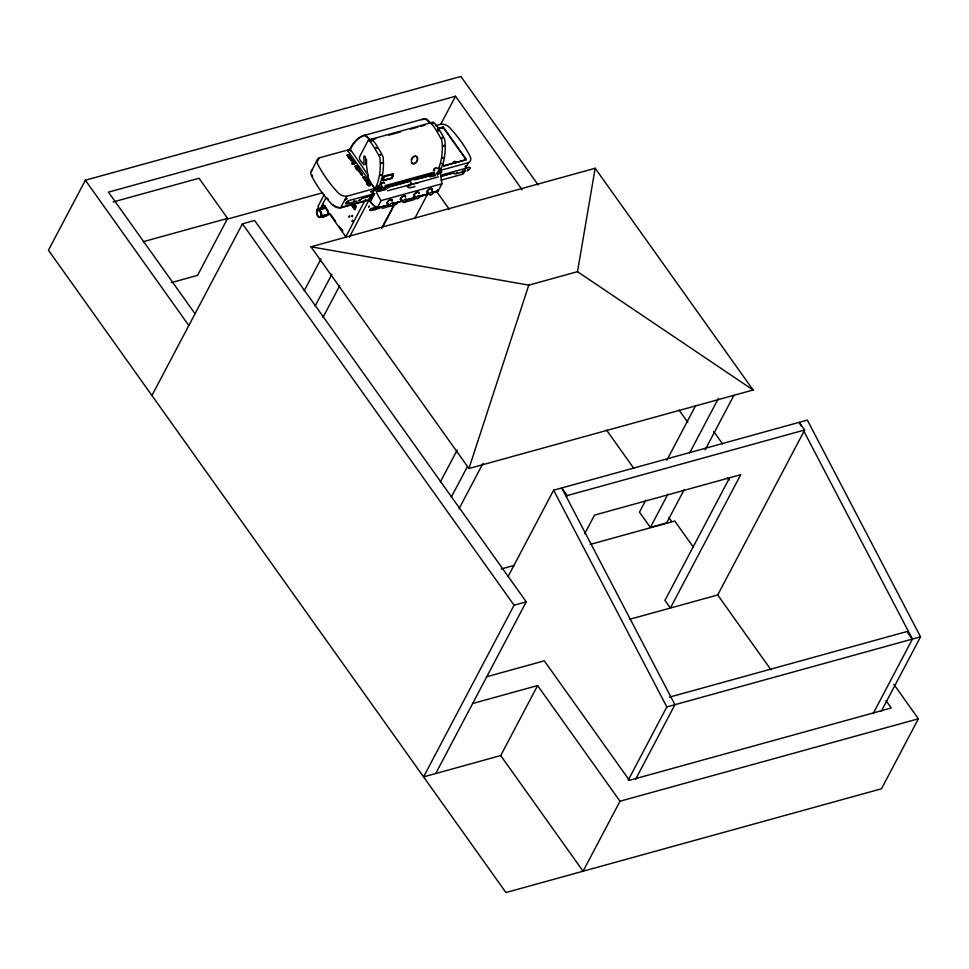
<?xml version="1.0" encoding="UTF-8"?>
<svg xmlns="http://www.w3.org/2000/svg" width="969" height="969" viewBox="0 0 969 969"><rect width="100%" height="100%" fill="white"/><g stroke="black" fill="none" stroke-linecap="round" stroke-linejoin="round"><path stroke-width="1.45" d="M321.72 216.475C322.907 213.313 317.905 207.293 317.493 209.655C324.579 210.697 317.129 221.889 328.309 214.658L327.352 209.776M365.991 159.534L366.185 164.003L365.531 164.294M366.488 159.388L366.536 164.245M348.695 202.654L348.452 203.272L349.119 202.424M354.145 201.201L354.436 200.656L354.194 201.649M371.49 209.147L370.122 209.861L370.885 209.813M468.512 169.466C467.773 171.356 468.16 168.424 467.979 169.769M378.164 185.963L377.377 186.254M439.454 168.909L440.241 168.606M444.371 145.968L443.741 145.616C444.226 146.089 444.081 145.12 444.008 145.277L443.959 146.077M346.963 155.234C358.3 167.189 341.742 146.077 351.299 158.395M348.028 154.665L351.129 158.734M353.661 163.785L350.645 159.558L354.436 163.725L351.965 159.328L351.287 159.8L354.545 163.543M351.456 159.473L354.727 163.204M358.821 169.333C357.84 172.47 354.363 167.153 355.357 165.929C362.018 178.974 357.779 162.344 355.853 166.22M358.227 170.253L355.235 166.256M361.292 174.771L358.603 170.738L362.127 174.917M359.305 169.623L356.035 165.893M362.515 174.723L359.499 170.496L362.442 174.88M362.721 177.375C374.082 188.991 357.028 168.146 366.888 180.876M365.664 180.924L362.903 177.048M366.258 181.615L368.814 185.915L366.343 181.53L369.71 185.673L367.626 181.324L370.388 185.2M367.057 180.537L363.787 176.806M370.206 185.588L367.106 181.603M442.591 137.828C441.622 139.366 442.591 136.314 442.433 138.046M322.144 208.468L322.798 207.85M382.634 188.434L382.84 189.052L385.589 188.289M429.921 176.855L434.354 175.886M435.19 175.256L435.408 175.861M310.988 246.78L528.783 285.128L577.5 271.671L595.172 168.267L310.988 246.78L468.935 468.524L753.119 390.01L595.172 168.267M381.847 163.41L382.271 162.477L381.798 163.046M437.37 174.844L438.376 173.766L437.322 174.844M468.935 468.524L528.783 285.128M439.526 172.409C439.502 170.205 434.403 174.166 437.491 173.802M371.26 140.723C370.376 141.353 372.774 140.263 371.393 141.05L371.708 140.457L371.042 140.784M371.708 140.457L371.224 140.372M432.671 123.233C434.136 123.354 431.932 123.729 432.792 122.978M433.373 123.535L433.022 123.124M432.61 123.378L433.422 123.39M387.564 188.58L387.745 188.059M353.818 201.588L354.448 200.971M354.908 201.092L354.024 201.782M409.572 184.897L410.347 185.636A1.332 0.666 70.6 0 0 410.65 184.994L410.42 183.892M442.821 158.189L443.245 157.596M380.744 175.341L381.398 174.517L380.878 175.437M538.158 184.958L460.881 76.466L85.357 180.222L48.45 250.22L505.951 892.534L881.475 788.778L918.382 718.78L893.793 684.259M113.191 201.952L198.996 178.248L227.594 218.4L197.555 275.378L171.368 282.609M151.927 395.509L242.444 223.839L254.617 220.472L526.252 601.846L435.747 773.504M311.17 171.513L317.59 159.352M317.953 160.43L319.322 157.838L350.281 149.287L368.414 175.607M324.143 194.745L317.868 206.651L319.976 209.607L325.741 208.02M371.357 194.684L368.704 199.723L370.57 202.291A22.529 15.516 27.8 0 0 377.098 208.093L381.059 200.595A31.662 17.418 66.8 0 1 375.475 189.452L347.52 150.413L349.555 149.844L351.808 145.725A57.619 33.721 74.6 0 1 362.672 135.878L423.986 118.836A5.22 3.052 74.6 0 1 425.827 119.248A19.259 11.277 74.6 0 1 429.691 122.845L429.945 123.172M350.063 149.723L352.316 145.592A57.619 33.721 74.6 0 1 363.181 135.733M347.653 154.761L349.543 158.008M350.33 150.086L351.262 151.394M326.093 197.506L319.976 209.607M322.919 207.996L322.241 208.274M322.859 208.807L324.615 205.476L326.359 207.911M349.724 159.11L347.144 154.907M440.096 173.172L440.071 170.471A48.898 28.622 74.6 0 0 444.844 139.609A112.307 65.735 74.6 0 0 437.431 126.794A32.013 18.738 74.6 0 0 433.349 122.082L368.402 140.033L359.705 156.506A2.713 1.587 74.6 0 0 360.214 160.248L363.993 164.948L363.823 157.208A1.296 0.763 74.6 0 1 364.441 156.021A1.296 0.763 74.6 0 1 365.41 157.378L367.857 175.559A8.249 4.833 74.6 0 0 369.783 180.924M356.544 165.747L359.124 169.963M357.731 170.338L355.138 166.135M312.648 169.805A7.873 5.414 27.8 0 0 311.497 175.655A118.061 81.263 27.8 0 0 332.101 204.58A7.873 5.414 27.8 0 0 340.543 207.935L346.696 196.271L382.585 186.351M362.006 174.856L359.426 170.653M365.991 181.118L363.411 176.903M304.218 290.748L321.042 258.832M369.056 185.612L366.742 181.566M345.8 236.787L365.483 199.457M372.69 192.165L374.01 189.645M349.421 237.139L375.112 188.41A48.898 28.622 74.6 0 0 379.884 157.559A112.307 65.735 74.6 0 0 372.471 144.732A32.013 18.738 74.6 0 0 368.402 140.033M340.543 207.935L369.201 200.014L371.66 195.35M370.013 201.152L373.089 195.326M315.107 306.047L331.943 274.13M388.751 204.774L377.256 207.947A22.311 15.359 27.8 0 1 370.8 202.194L370.352 201.625L373.428 195.786M382.234 187.199L382.44 187.816M322.931 317.517L339.768 285.601M381.641 228.236L394.201 204.411M382.852 226.77L394.02 205.598M440.919 123.984L455.539 96.246L522.17 189.791M412.637 179.471C397.12 183.129 428.916 174.468 413.727 179.168M442.397 128.526L443.16 127.06L466.44 159.752L443.705 166.026L441.985 163.616M413.969 183.771L418.499 182.584M418.245 179.265L413.92 179.798M434.378 172.797L434.584 173.403M434.778 174.032L434.984 174.638M415.071 217.868L427.632 194.042M432.198 192.879L438 191.281L441.949 183.771A88.857 5.838 82.5 0 1 440.992 177.157L440.847 176.055A88.857 5.838 82.5 0 1 440.071 170.471A48.716 39.269 85.2 0 1 440.326 174.045M441.016 180.173L462.334 174.287L468.487 162.622A7.873 5.414 27.8 0 0 470.159 156.469A118.061 81.263 27.8 0 0 449.555 127.545A7.873 5.414 27.8 0 0 441.113 124.189L435.432 125.764M440.374 481.92L457.211 449.991M451.263 497.206L467.397 466.622M459.088 508.689L482.937 463.461M508.022 576.676L553.614 490.193L807.359 420.086L920.55 636.827L881.245 711.367M566.453 496.976L567.18 495.595L804.682 429.982L799.231 422.339L801.254 426.203M526.252 601.846L514.079 605.213L423.574 776.872L500.707 755.566L537.613 685.567L619.99 801.218L583.084 871.216L500.707 755.566M584.695 533.762L594.542 515.096L740.691 474.713L670.391 608.048L664.952 600.392L729.621 477.729M645.79 500.161L639.479 512.141L650.381 527.427L666.611 522.945L684.15 489.684M666.829 460.263L695.585 405.732M650.381 527.427L667.907 494.178M689.649 452.947L718.404 398.404M705.19 449.786L733.933 395.255M629.874 619.239L717.69 594.978L804.682 429.982M628.215 780.142L666.817 706.934L920.55 636.827M635.616 779.27L674.933 704.693L561.741 487.952L567.18 495.595M873.105 713.656L912.435 639.08L803.955 431.362M376.408 148.015L376.469 148.293C375.136 146.646 378.019 149.262 376.238 147.821M437.964 130.621C436.874 130.488 439.478 130.488 438.036 130.888L438.412 130.258L437.806 130.427M380.187 155.343C379.654 154.434 380.974 155.319 380.187 155.343L380.587 154.701M442.264 137.489L442.373 137.804M462.601 171.804L463.194 171.041L462.443 171.743M462.77 171.041L462.492 171.283M466.464 166.22C467.143 164.415 463.594 167.262 465.689 166.801M381.277 183.892L381.411 184.788M384.402 183.529C385.856 180.319 378.055 184.498 381.423 185.14M376.469 148.293L376.856 147.651M376.965 148.051L376.154 147.942M438.036 130.888L438.412 130.258M442.312 138.264L442.712 137.622M359.874 199.517L359.451 200.232L359.79 199.59M386.292 187.538C388.472 184.825 381.653 187.744 384.342 188.458M443.414 157.644L442.797 157.814C444.565 156.663 441.658 159.255 443.124 157.499M456.932 172.797L456.738 173.39L457.126 172.724M373.247 194.321L374.313 193.933L373.61 194.878M369.019 206.833L369.31 206.046L368.656 207.039M381.556 183.613L383.13 182.753M348.307 201.613L347.423 202.763M373.537 195.169L374.797 193.582L348.816 200.583A2.592 1.114 -35.5 0 0 346.212 202.351L345.751 203.224A2.592 1.114 -35.5 0 0 347.059 203.914L357.064 201.152M435.493 168.315L433.87 169.575L434.5 170.205M424.156 118.824L424.495 118.703A5.22 3.052 74.6 0 1 426.336 119.114A19.259 11.277 74.6 0 1 430.2 122.712L430.83 123.572M423.065 119.187L424.398 118.727M462.383 171.331L463.037 171.101M363.496 135.551L363.593 135.527A5.22 3.052 74.6 0 1 365.446 135.939A19.259 11.277 74.6 0 1 369.298 139.536L369.552 139.863M428.371 194.26L419.08 196.828M410.614 184.595L409.451 185.176L409.063 184.498M455.539 96.246L108.431 192.153L194.902 313.556M371.393 139.984L375.742 138.773M388.799 135.175L400.391 131.966M410.541 129.168L417.796 127.157M420.691 126.358L425.04 125.158M437.479 128.635L443.16 127.06M437.588 128.889L443.172 127.351L466.15 159.606L456.787 162.198A2.459 1.696 27.8 0 0 454.134 161.496A2.459 1.696 27.8 0 0 453.177 163.192L443.814 165.772L442.118 163.386M379.896 154.967L380.502 154.798M351.735 163.301L355.32 162.308M352.474 163.822L354.86 163.155M352.183 164.367L354.581 163.713M381.931 162.61L382.246 162.768M443.863 145.665L444.48 145.495M382.38 162.84L382.246 163.301M381.459 174.892L381.289 175.316M442.93 157.911L443.536 157.741M143.242 241.693L227.594 218.4M225.571 219.588L322.822 192.722M384.148 176.116L392.99 174.057A5.741 3.258 -45.3 0 1 391.791 178.405L382.949 180.464A5.766 3.27 -45.3 0 1 384.148 176.116L392.99 174.057M384.657 176.649L392.59 174.456A4.615 2.628 -45.3 0 1 391.573 178.175L383.627 180.367A4.639 2.628 -45.3 0 1 384.645 176.649M366.585 184.473L370.17 183.48M367.493 184.691L369.879 184.025M382.949 180.464L391.488 178.102A5.741 3.258 -45.3 0 0 391.755 177.715M385.214 185.624L434.294 172.07M438.121 171.004L468.487 162.622M411.45 180.476L408.7 181.239L408.906 181.845M321.732 206.276L324.397 205.537L327.861 210.406M385.795 188.907L383.021 190.009L386.001 189.512M316.681 209.401L320.63 208.299M316.936 209.764L319.576 209.038M411.462 184.34L387.552 190.808M411.934 184.34L438.509 176.867M373.247 195.253L362.951 198.1A1.453 0.63 -35.5 0 0 361.849 198.718A5.245 2.241 -35.5 0 1 358.494 200.753M465.786 171.125L455.781 173.887A5.245 2.241 -35.5 0 1 453.795 173.33A1.453 0.63 -35.5 0 0 453.08 173.209L442.021 175.934L443.378 174.481L468.972 167.395A2.592 1.114 -35.5 0 1 470.28 168.097L469.832 168.957A2.592 1.114 -35.5 0 1 467.215 170.738M415.011 186.532L409.935 187.938L407.186 185.588L407.489 186.423A3.125 1.781 74 0 0 408.433 187.72M340.846 207.414L367.312 200.098M321.454 216.111L328.309 214.658M381.059 200.595L441.949 183.771M376.844 207.075C364.816 209.268 369.322 213.132 380.635 207.451A1.453 0.63 -35.5 0 1 381.35 207.572A5.245 2.241 -35.5 0 0 383.336 208.129L394.771 204.968A2.592 1.114 -35.5 0 0 397.387 203.187L397.835 202.327A2.592 1.114 -35.5 0 0 397.847 201.976M403.104 200.813L393.051 203.587L403.201 200.886M405.975 200.026L416.016 197.24M418.887 196.453L428.94 193.679M433.24 192.48L437.552 191.293M377.098 208.105L388.702 204.895M406.096 200.086L416.246 197.288M419.153 196.477L429.291 193.679M403.334 202.606L413.339 199.844A5.245 2.241 -35.5 0 0 416.161 198.233M501.215 568.985L514.345 565.363M590.169 544.421L674.751 521.043L693.174 546.904M486.499 676.81L544.299 660.846L629.39 780.324L891.25 707.976L885.993 700.587M472.654 703.506L537.613 685.567M669.434 697.147L906.923 631.534L912.374 639.189M619.99 801.218L918.382 718.78M420.946 195.883L428.746 193.885M421.188 195.835L426.857 194.406M434.706 170.459C430.914 170.944 436.51 166.074 437.528 168.279M437.722 130.536L438.521 130.658M371.175 140.529L371.805 140.941M577.5 271.671L753.119 390.01M369.783 201.237L368.959 200.086M370.061 139.718L369.807 139.391A19.259 11.277 74.6 0 0 365.943 135.793A5.22 3.052 74.6 0 0 364.102 135.381M713.778 431.532L722.559 443.863M679.087 410.117L687.857 422.423M727.307 477.814L729.063 480.273M436.195 190.905L449.374 209.401M606.582 430.127L633.811 468.354M668.937 517.676L671.578 521.37M717.69 594.978L771.033 669.882M409.293 180.367L412.019 184.183M367.59 178.429L374.676 188.386M347.653 156.203L349.034 158.141M369.201 200.014L370.352 201.625M353.818 202.763L356.41 207.003L354.388 204.507M353.079 204.168L355.611 208.444L351.941 203.526M351.493 204.374L354.933 209.801L351.202 204.919M341.088 228.599L342.82 231.034M330.465 214.064L335.662 221.356M339.126 226.225L342.59 231.094M322.568 204.168L346.127 237.235M242.444 223.839L514.079 605.213M85.357 180.222L188.834 325.511M553.614 490.193L666.817 706.934M347.738 149.989L348.428 151.539M327.474 210.757L328.055 214.282M437.952 130.125L438.109 130.779M440.071 170.471L440.931 176.661M392.687 173.754A5.741 3.258 -45.3 0 1 392.784 175.038M392.639 175.777A5.741 3.258 -45.3 0 1 391.985 177.327M383.252 180.755A5.766 3.27 -45.3 0 1 384.451 176.419M323.004 215.602A3.161 1.853 74.6 0 1 322.156 216.099M323.634 215.675A3.161 1.853 74.6 0 1 322.156 215.493M324.3 214.803A3.161 1.853 74.6 0 1 324.021 215.324M327.11 214.912A3.9 2.277 74.6 0 1 324.942 215.639M324.845 214.864A3.9 2.277 74.6 0 1 322.411 216.341M326.492 214.597A3.089 1.805 74.6 0 1 326.117 214.924M323.585 215.845A3.9 2.277 74.6 0 1 321.417 216.584M378.273 187.538A48.898 28.622 74.6 0 0 383.046 156.687A112.307 65.735 74.6 0 0 375.645 143.86A32.013 18.738 74.6 0 0 371.563 139.161M346.696 196.271A7.873 5.414 27.8 0 1 338.254 192.916A118.061 81.263 27.8 0 1 317.65 163.991A7.873 5.414 27.8 0 1 319.322 157.838M438.242 169.09A48.898 28.622 74.6 0 0 441.912 140.42A112.307 65.735 74.6 0 0 434.5 127.605A32.013 18.738 74.6 0 0 430.43 122.893M422.012 119.805A57.619 33.721 74.6 0 1 423.562 119.054M414.441 156.203A4.009 2.822 -61.2 0 1 416.864 160.963A4.009 2.822 -61.2 0 1 411.425 162.453M411.268 159.764A4.009 2.822 -61.2 0 1 413.618 156.554M437.673 189.742A25.024 17.224 27.8 0 1 437.988 191.268M464.635 171.186A7.873 5.414 27.8 0 1 462.334 174.287M452.995 163.107A2.459 1.696 27.8 0 1 455.612 163.361M312.612 176.116A7.679 5.281 27.8 0 1 312.151 174.904M338.69 207.354A7.679 5.281 27.8 0 1 336.461 206.748M335.746 206.433A7.679 5.281 27.8 0 1 335.044 206.07M333.736 205.198A7.679 5.281 27.8 0 1 333.142 204.701M328.6 199.711A113.409 78.065 27.8 0 1 327.316 198.209M387.951 203.563A3.089 1.32 -35.5 0 1 387.394 201.794A3.089 1.32 -35.5 0 1 390.834 199.444A3.089 1.32 -35.5 0 1 391.997 200.813M388.181 203.647A2.919 1.248 -35.5 0 1 387.648 201.964A2.919 1.248 -35.5 0 1 390.907 199.747A2.919 1.248 -35.5 0 1 392.009 201.043M401.869 199.784A3.089 1.32 -35.5 0 1 401.348 197.385A3.089 1.32 -35.5 0 1 405.514 196.235M414.114 196.162A3.089 1.32 -35.5 0 1 415.931 192.734A3.089 1.32 -35.5 0 1 418.644 193.449M428.504 192.419A3.089 1.32 -35.5 0 1 427.244 190.929A3.089 1.32 -35.5 0 1 430.999 188.374A3.089 1.32 -35.5 0 1 431.605 190.312M401.493 199.965A2.919 1.248 -35.5 0 1 400.972 198.282A2.919 1.248 -35.5 0 1 404.23 196.065A2.919 1.248 -35.5 0 1 405.333 197.361M415.374 196.186A2.919 1.248 -35.5 0 1 414.005 195.096A2.919 1.248 -35.5 0 1 416.936 192.577A2.919 1.248 -35.5 0 1 418.826 193.219M428.698 192.504A2.919 1.248 -35.5 0 1 427.499 191.099A2.919 1.248 -35.5 0 1 431.06 188.676A2.919 1.248 -35.5 0 1 431.641 190.505M439.248 168.872L440.289 168.315L439.284 168.763M376.965 188.81L381.374 187.768L376.977 188.749M377.365 190.045L381.774 189.003L377.365 189.985M377.777 191.268L382.222 190.348L377.813 191.147M387.394 185.927L391.803 184.897L387.406 185.866M387.794 187.162L392.203 186.121L387.794 187.102M392.602 184.485L397.036 183.516L392.639 184.376M393.002 185.721L397.435 184.752L393.002 185.721M397.823 183.044L402.232 182.015L397.835 182.984M398.223 184.28L402.632 183.25L398.223 184.219M403.031 181.603L407.464 180.634L403.068 181.494M403.431 182.838L407.864 181.869L403.431 182.838M418.681 177.279L423.114 176.31L418.693 177.218M419.08 178.514L423.489 177.484L419.08 178.453M423.889 175.837L428.322 174.868L423.925 175.728M424.289 177.073L428.722 176.104L424.289 177.073M429.11 174.396L433.543 173.427L429.11 174.396M429.509 175.631L433.918 174.602L429.509 175.571M345.327 199.662L346.914 198.706L345.327 199.662M370.933 191.862L372.314 191.147L370.933 191.862M440.52 172.652L441.888 171.937L440.568 172.53M442.567 175.522L443.887 174.723L442.567 175.522M456.508 172.773L457.332 172.337L456.544 172.688M456.762 173.124L457.586 172.7L456.799 173.051M348.937 216.753C350.112 218.388 349.676 213.774 348.937 216.753M351.88 216.293C353.091 217.94 352.51 213.289 351.88 216.293M352.135 221.174C353.346 222.797 352.777 218.207 352.135 221.174M453.674 172.567L443.523 175.583L453.674 172.567M381.229 206.797L371.079 209.813L381.229 206.797M373.913 194.793L363.508 197.458L373.913 194.793M316.681 211.557A3.9 2.277 74.6 0 0 319.516 217.48A3.9 2.277 74.6 0 0 320.8 212.017A3.9 2.277 74.6 0 0 316.681 211.557M317.057 211.993A3.246 1.902 74.6 0 0 319.491 216.85A3.246 1.902 74.6 0 0 320.46 212.211A3.246 1.902 74.6 0 0 317.057 211.993M415.168 163.361A4.009 2.822 -61.2 0 0 416.9 156.833A4.009 2.822 -61.2 0 0 411.571 159.933A4.009 2.822 -61.2 0 0 415.168 163.361M390.882 205.888A2.435 1.042 -35.5 0 0 393.705 203.066A2.435 1.042 -35.5 0 0 390.374 204.059A2.435 1.042 -35.5 0 0 390.882 205.888M404.206 202.206A2.435 1.042 -35.5 0 0 407.028 199.396A2.435 1.042 -35.5 0 0 403.698 200.377A2.435 1.042 -35.5 0 0 404.206 202.206M417.494 198.548A2.435 1.042 -35.5 0 0 420.316 195.726A2.435 1.042 -35.5 0 0 416.973 196.719A2.435 1.042 -35.5 0 0 417.494 198.548M430.866 194.817A2.435 1.042 -35.5 0 0 433.688 192.007A2.435 1.042 -35.5 0 0 430.345 192.988A2.435 1.042 -35.5 0 0 430.866 194.817"/></g></svg>
